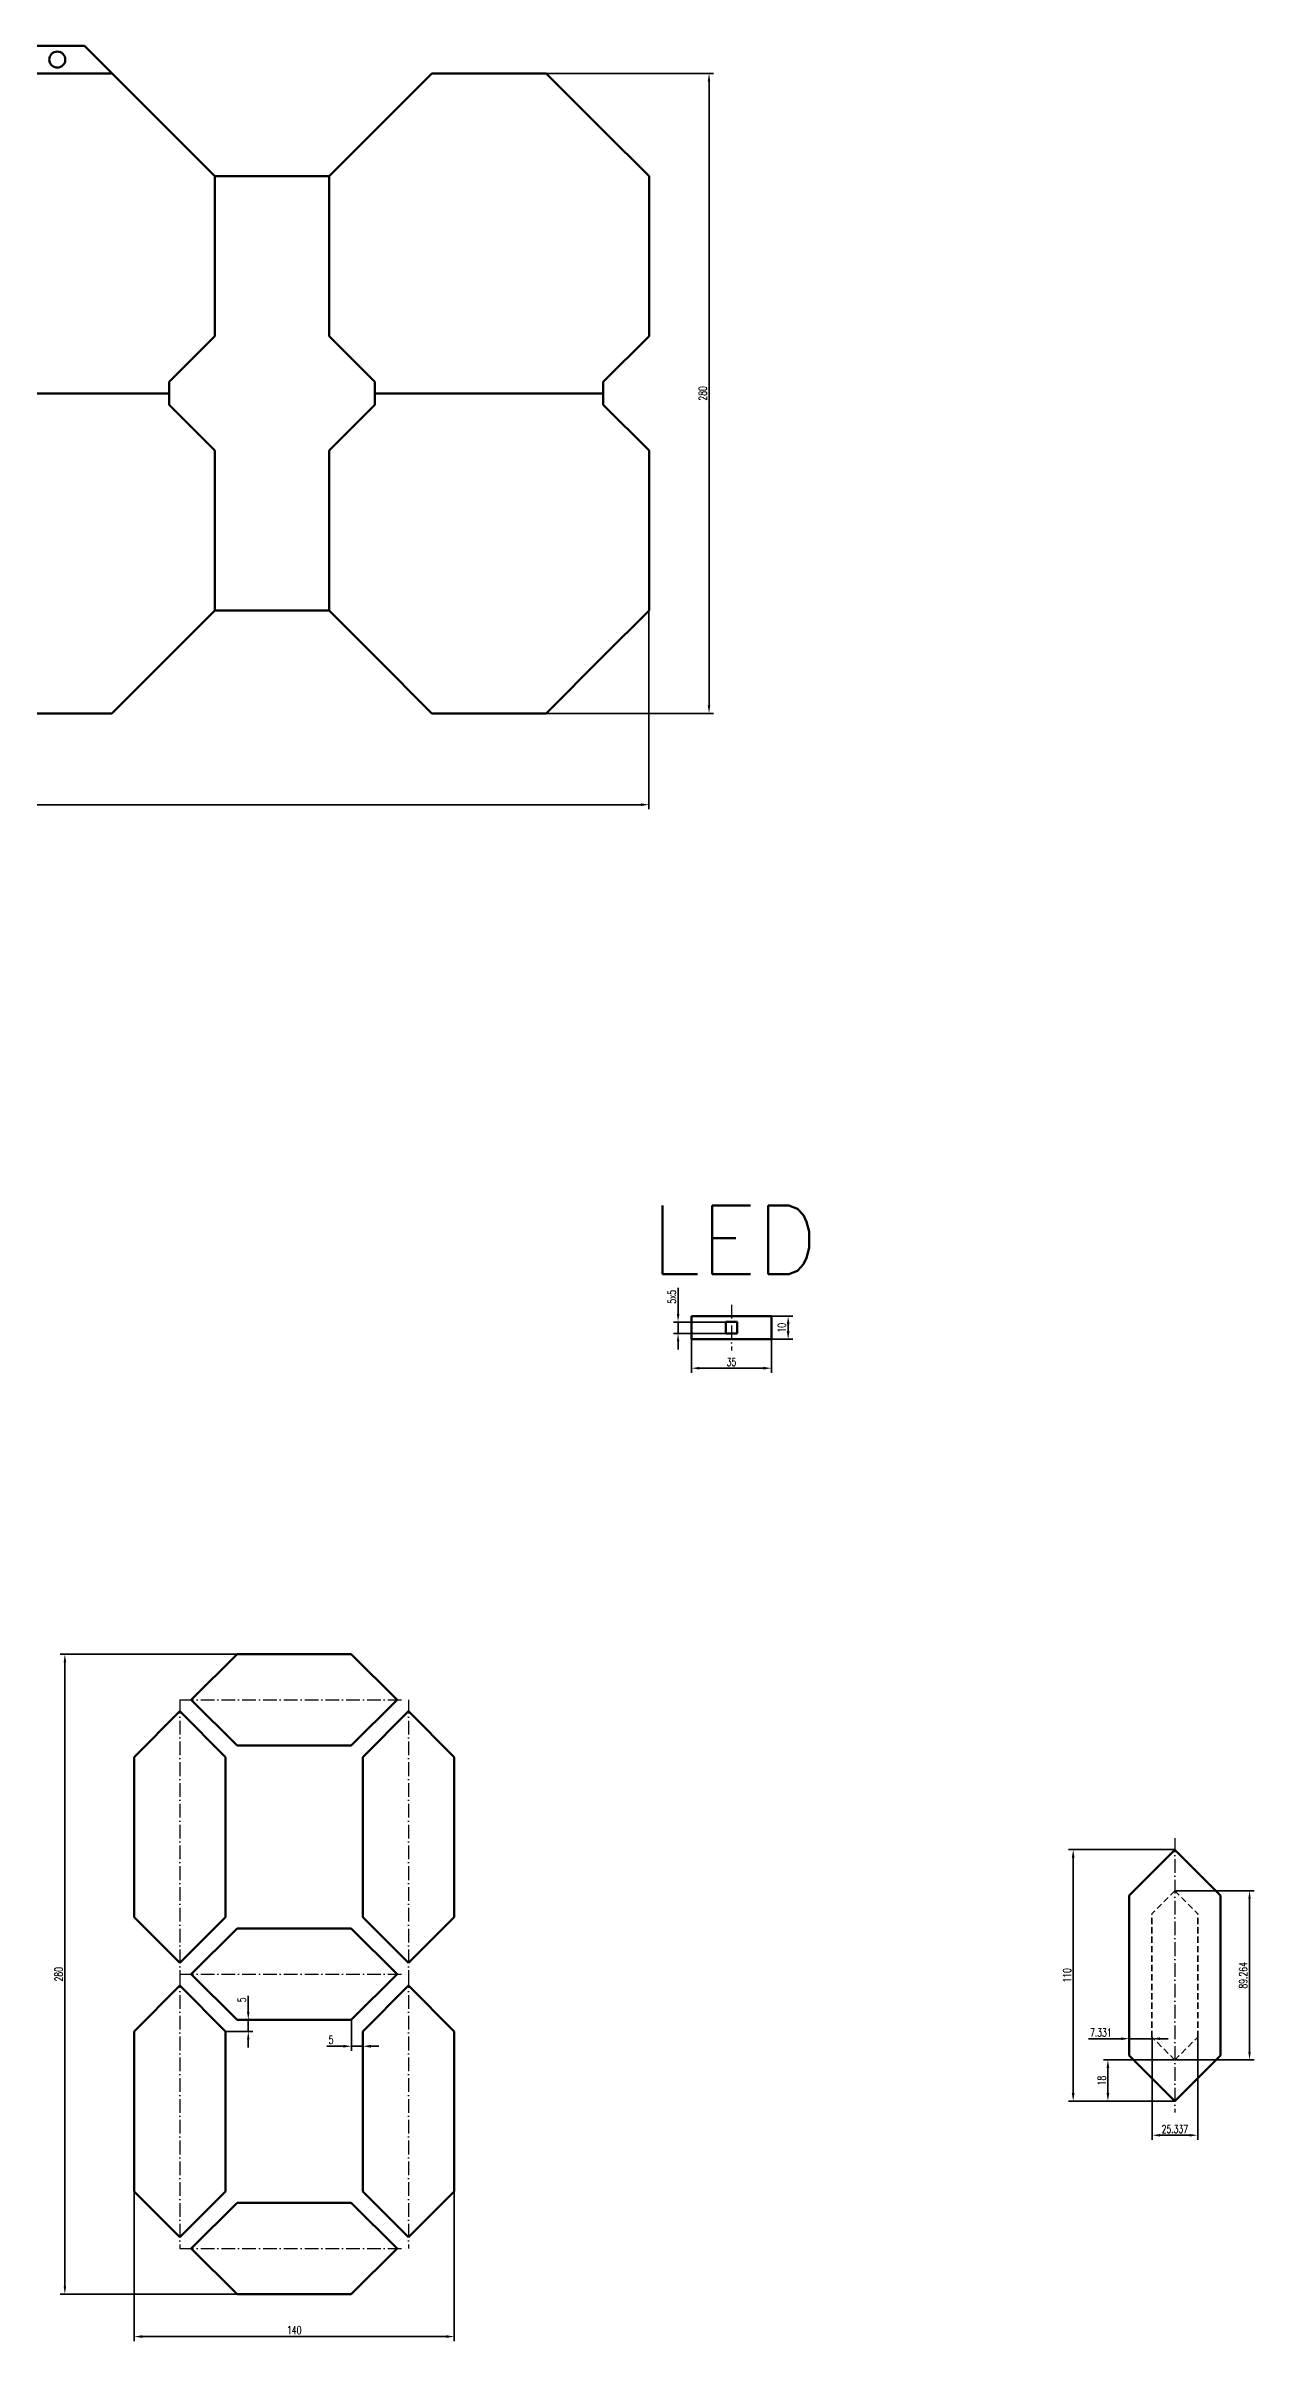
# Model space of a CAD drawing. Header units: millimetres. Extents: x 513 to 35053, y 163 to 55483.
# Drawn here: x 1065 to 1594, y 163 to 1167 of the extents above; entities that cross this region are included whole.
import ezdxf

# ---------------------------------------------------------------- set-up
doc = ezdxf.new("R2010")
doc.units = ezdxf.units.MM
doc.header["$LTSCALE"] = 10
doc.linetypes.add('ACAD_ISO10W100', pattern=[18, 12, -3, 0, -3])
doc.linetypes.add('HIDDEN', pattern=[0.375, 0.25, -0.125])
for name, color, linetype, lineweight in [('1_vidljiva', 7, 'Continuous', 50), ('3_simetrala', 4, 'ACAD_ISO10W100', 25), ('4_kota', 3, 'Continuous', 35), ('5_nevidljiva', 1, 'HIDDEN', 35), ('7_tekst', 6, 'Continuous', 35)]:
    doc.layers.add(name, color=color, linetype=linetype, lineweight=lineweight)
doc.styles.add('SIMPLEX8', font='simplex.shx', dxfattribs={"width": 0.7})
doc.styles.get("Standard").update_dxf_attribs({"font": 'romans.shx'})
doc.dimstyles.new('M_1_1', dxfattribs={"dimtxt": 3.5, "dimasz": 3.5, "dimexe": 2, "dimexo": 0, "dimgap": 1, "dimtad": 1, "dimdsep": 46, "dimtxsty": 'SIMPLEX8', "dimcen": 0, "dimclrd": 256, "dimclre": 256, "dimclrt": 6, "dimadec": 1, "dimazin": 2, "dimtfac": 1, "dimtmove": 0, "dimatfit": 0, "dimfxl": 1, "dimtolj": 1, "dimtzin": 0, "dimlwd": -1, "dimlwe": -1, "dimarcsym": 1})

# ---------------------------------------------------------------- blocks, each defined once
blk = doc.blocks.new('*D15')
at = {"layer": '4_kota', "ltscale": 0.05, "transparency": 16777216}
for p, q in [((1103.9, 228.2), (1103.9, 162.7)), ((1243.9, 228.2), (1243.9, 162.7)), ((1107.4, 164.7), (1240.4, 164.7))]:
    blk.add_line(p, q, dxfattribs=at)
for points in [[(1107.4, 165.3), (1107.4, 164.1), (1103.9, 164.7)], [(1240.4, 165.3), (1240.4, 164.1), (1243.9, 164.7)]]:
    blk.add_solid(points, dxfattribs=at)
at = {"layer": 'Defpoints', "color": 0, "ltscale": 0.05, "transparency": 16777216}
for p in [(1103.9, 228.2), (1243.9, 228.2), (1243.9, 164.7)]:
    blk.add_point(p, dxfattribs=at)
at = {"layer": '4_kota', "color": 6, "ltscale": 0.05, "transparency": 16777216, "insert": (1173.9, 167.5), "char_height": 3.5, "attachment_point": 5, "style": 'SIMPLEX8'}
blk.add_mtext('\\A1;140', dxfattribs=at)
blk = doc.blocks.new('*D16')
at = {"layer": '4_kota', "ltscale": 0.05, "transparency": 16777216}
for p, q in [((1148.9, 463.2), (1071.5, 463.2)), ((1073.5, 186.7), (1073.5, 459.7)), ((1148.9, 183.2), (1071.5, 183.2))]:
    blk.add_line(p, q, dxfattribs=at)
for points in [[(1073, 459.7), (1074.1, 459.7), (1073.5, 463.2)], [(1073, 186.7), (1074.1, 186.7), (1073.5, 183.2)]]:
    blk.add_solid(points, dxfattribs=at)
at = {"layer": 'Defpoints', "color": 0, "ltscale": 0.05, "transparency": 16777216}
for p in [(1073.5, 463.2), (1148.9, 463.2), (1148.9, 183.2)]:
    blk.add_point(p, dxfattribs=at)
at = {"layer": '4_kota', "color": 6, "ltscale": 0.05, "transparency": 16777216, "insert": (1070.8, 323.2), "char_height": 3.5, "attachment_point": 5, "rotation": 90, "style": 'SIMPLEX8'}
blk.add_mtext('\\A1;280', dxfattribs=at)
blk = doc.blocks.new('*D17')
at = {"layer": '4_kota', "ltscale": 0.05, "transparency": 16777216}
for p, q in [((1198.9, 303.2), (1198.9, 289.7)), ((1195.4, 291.7), (1188.2, 291.7)), ((1203.9, 291.7), (1198.9, 291.7)), ((1203.9, 298.2), (1203.9, 289.7)), ((1207.4, 291.7), (1210.9, 291.7))]:
    blk.add_line(p, q, dxfattribs=at)
for points in [[(1195.4, 292.3), (1195.4, 291.1), (1198.9, 291.7)], [(1207.4, 292.3), (1207.4, 291.1), (1203.9, 291.7)]]:
    blk.add_solid(points, dxfattribs=at)
at = {"layer": 'Defpoints', "color": 0, "ltscale": 0.05, "transparency": 16777216}
for p in [(1198.9, 303.2), (1198.9, 291.7), (1203.9, 298.2)]:
    blk.add_point(p, dxfattribs=at)
at = {"layer": '4_kota', "color": 6, "ltscale": 0.05, "transparency": 16777216, "insert": (1190, 294.5), "char_height": 3.5, "attachment_point": 5, "style": 'SIMPLEX8'}
blk.add_mtext('\\A1;5', dxfattribs=at)
blk = doc.blocks.new('*D18')
at = {"layer": '4_kota', "ltscale": 0.05, "transparency": 16777216}
for p, q in [((1153.8, 306.7), (1153.8, 313.8)), ((1148.9, 303.2), (1155.8, 303.2)), ((1153.8, 298.2), (1153.8, 303.2)), ((1143.9, 298.2), (1155.8, 298.2)), ((1153.8, 294.7), (1153.8, 291.2))]:
    blk.add_line(p, q, dxfattribs=at)
for points in [[(1153.2, 306.7), (1154.3, 306.7), (1153.8, 303.2)], [(1153.2, 294.7), (1154.3, 294.7), (1153.8, 298.2)]]:
    blk.add_solid(points, dxfattribs=at)
at = {"layer": 'Defpoints', "color": 0, "ltscale": 0.05, "transparency": 16777216}
for p in [(1148.9, 303.2), (1153.8, 303.2), (1143.9, 298.2)]:
    blk.add_point(p, dxfattribs=at)
at = {"layer": '4_kota', "color": 6, "ltscale": 0.05, "transparency": 16777216, "insert": (1151, 312), "char_height": 3.5, "attachment_point": 5, "rotation": 90, "style": 'SIMPLEX8'}
blk.add_mtext('\\A1;5', dxfattribs=at)
blk = doc.blocks.new('*D25')
at = {"layer": '4_kota', "ltscale": 0.05, "transparency": 16777216}
for p, q in [((549.1, 919.7), (549.1, 832.8)), ((1329.1, 919.7), (1329.1, 832.8)), ((552.6, 834.8), (1325.6, 834.8))]:
    blk.add_line(p, q, dxfattribs=at)
for points in [[(552.6, 835.4), (552.6, 834.2), (549.1, 834.8)], [(1325.6, 835.4), (1325.6, 834.2), (1329.1, 834.8)]]:
    blk.add_solid(points, dxfattribs=at)
at = {"layer": 'Defpoints', "color": 0, "ltscale": 0.05, "transparency": 16777216}
for p in [(549.1, 919.7), (1329.1, 919.7), (1329.1, 834.8)]:
    blk.add_point(p, dxfattribs=at)
at = {"layer": '4_kota', "color": 6, "ltscale": 0.05, "transparency": 16777216, "insert": (939.1, 837.5), "char_height": 3.5, "attachment_point": 5, "style": 'SIMPLEX8'}
blk.add_mtext('\\A1;780', dxfattribs=at)
blk = doc.blocks.new('*D27')
at = {"layer": '4_kota', "ltscale": 0.05, "transparency": 16777216}
for p, q in [((1284.1, 1154.7), (1357.4, 1154.7)), ((1355.4, 1151.2), (1355.4, 878.2)), ((1284.1, 874.7), (1357.4, 874.7))]:
    blk.add_line(p, q, dxfattribs=at)
for points in [[(1354.8, 1151.2), (1355.9, 1151.2), (1355.4, 1154.7)], [(1354.8, 878.2), (1355.9, 878.2), (1355.4, 874.7)]]:
    blk.add_solid(points, dxfattribs=at)
at = {"layer": 'Defpoints', "color": 0, "ltscale": 0.05, "transparency": 16777216}
for p in [(1284.1, 1154.7), (1284.1, 874.7), (1355.4, 874.7)]:
    blk.add_point(p, dxfattribs=at)
at = {"layer": '4_kota', "color": 6, "ltscale": 0.05, "transparency": 16777216, "insert": (1352.6, 1014.7), "char_height": 3.5, "attachment_point": 5, "rotation": 90, "style": 'SIMPLEX8'}
blk.add_mtext('\\A1;280', dxfattribs=at)
blk = doc.blocks.new('*D44')
at = {"layer": '4_kota', "ltscale": 0.05, "transparency": 16777216}
for p, q in [((1549.2, 295.7), (1549.2, 250.8)), ((1569.2, 295.7), (1569.2, 250.8)), ((1552.7, 252.8), (1565.7, 252.8))]:
    blk.add_line(p, q, dxfattribs=at)
for points in [[(1552.7, 253.3), (1552.7, 252.2), (1549.2, 252.8)], [(1565.7, 253.3), (1565.7, 252.2), (1569.2, 252.8)]]:
    blk.add_solid(points, dxfattribs=at)
at = {"layer": 'Defpoints', "color": 0, "ltscale": 0.05, "transparency": 16777216}
for p in [(1549.2, 295.7), (1569.2, 295.7), (1569.2, 252.8)]:
    blk.add_point(p, dxfattribs=at)
at = {"layer": '4_kota', "color": 6, "ltscale": 0.05, "transparency": 16777216, "insert": (1559.2, 255.5), "char_height": 3.5, "attachment_point": 5, "style": 'SIMPLEX8'}
blk.add_mtext('\\A1;25.337', dxfattribs=at)
blk = doc.blocks.new('*D45')
at = {"layer": '4_kota', "ltscale": 0.05, "transparency": 16777216}
for p, q in [((1559.2, 359.7), (1593.9, 359.7)), ((1591.9, 356.2), (1591.9, 289.2)), ((1559.2, 285.7), (1593.9, 285.7))]:
    blk.add_line(p, q, dxfattribs=at)
for points in [[(1591.3, 356.2), (1592.4, 356.2), (1591.9, 359.7)], [(1591.3, 289.2), (1592.4, 289.2), (1591.9, 285.7)]]:
    blk.add_solid(points, dxfattribs=at)
at = {"layer": 'Defpoints', "color": 0, "ltscale": 0.05, "transparency": 16777216}
for p in [(1559.2, 359.7), (1559.2, 285.7), (1591.9, 285.7)]:
    blk.add_point(p, dxfattribs=at)
at = {"layer": '4_kota', "color": 6, "ltscale": 0.05, "transparency": 16777216, "insert": (1589.1, 322.7), "char_height": 3.5, "attachment_point": 5, "rotation": 90, "style": 'SIMPLEX8'}
blk.add_mtext('\\A1;89.264', dxfattribs=at)
blk = doc.blocks.new('*D48')
at = {"layer": '4_kota', "ltscale": 0.05, "transparency": 16777216}
for p, q in [((1559.2, 285.7), (1527.9, 285.7)), ((1529.9, 282.2), (1529.9, 271.2)), ((1559.2, 267.7), (1527.9, 267.7))]:
    blk.add_line(p, q, dxfattribs=at)
for points in [[(1529.3, 282.2), (1530.5, 282.2), (1529.9, 285.7)], [(1529.3, 271.2), (1530.5, 271.2), (1529.9, 267.7)]]:
    blk.add_solid(points, dxfattribs=at)
at = {"layer": 'Defpoints', "color": 0, "ltscale": 0.05, "transparency": 16777216}
for p in [(1559.2, 285.7), (1529.9, 267.7), (1559.2, 267.7)]:
    blk.add_point(p, dxfattribs=at)
at = {"layer": '4_kota', "color": 6, "ltscale": 0.05, "transparency": 16777216, "insert": (1527.2, 276.7), "char_height": 3.5, "attachment_point": 5, "rotation": 90, "style": 'SIMPLEX8'}
blk.add_mtext('\\A1;18', dxfattribs=at)
blk = doc.blocks.new('*D49')
at = {"layer": '4_kota', "ltscale": 0.05, "transparency": 16777216}
for p, q in [((1535.7, 295), (1521.4, 295)), ((1539.2, 295.7), (1539.2, 293)), ((1549.2, 295), (1539.2, 295)), ((1549.2, 295.7), (1549.2, 293)), ((1552.7, 295), (1556.2, 295))]:
    blk.add_line(p, q, dxfattribs=at)
for points in [[(1535.7, 295.6), (1535.7, 294.4), (1539.2, 295)], [(1552.7, 295.6), (1552.7, 294.4), (1549.2, 295)]]:
    blk.add_solid(points, dxfattribs=at)
at = {"layer": 'Defpoints', "color": 0, "ltscale": 0.05, "transparency": 16777216}
for p in [(1539.2, 295.7), (1539.2, 295), (1549.2, 295.7)]:
    blk.add_point(p, dxfattribs=at)
at = {"layer": '4_kota', "color": 6, "ltscale": 0.05, "transparency": 16777216, "insert": (1526.8, 297.7), "char_height": 3.5, "attachment_point": 5, "style": 'SIMPLEX8'}
blk.add_mtext('\\A1;7.331', dxfattribs=at)
blk = doc.blocks.new('*D53')
at = {"layer": '4_kota', "ltscale": 0.05, "transparency": 16777216}
for p, q in [((1347.7, 601), (1347.7, 586.3)), ((1382.7, 601), (1382.7, 586.3)), ((1351.2, 588.3), (1379.2, 588.3))]:
    blk.add_line(p, q, dxfattribs=at)
for points in [[(1351.2, 588.9), (1351.2, 587.7), (1347.7, 588.3)], [(1379.2, 588.9), (1379.2, 587.7), (1382.7, 588.3)]]:
    blk.add_solid(points, dxfattribs=at)
at = {"layer": 'Defpoints', "color": 0, "ltscale": 0.05, "transparency": 16777216}
for p in [(1347.7, 601), (1382.7, 601), (1382.7, 588.3)]:
    blk.add_point(p, dxfattribs=at)
at = {"layer": '4_kota', "color": 6, "ltscale": 0.05, "transparency": 16777216, "insert": (1365.2, 591), "char_height": 3.5, "attachment_point": 5, "style": 'SIMPLEX8'}
blk.add_mtext('\\A1;35', dxfattribs=at)
blk = doc.blocks.new('*D54')
at = {"layer": '4_kota', "ltscale": 0.05, "transparency": 16777216}
for p, q in [((1382.7, 611), (1392, 611)), ((1390, 607.5), (1390, 604.5)), ((1382.7, 601), (1392, 601))]:
    blk.add_line(p, q, dxfattribs=at)
for points in [[(1389.4, 607.5), (1390.6, 607.5), (1390, 611)], [(1389.4, 604.5), (1390.6, 604.5), (1390, 601)]]:
    blk.add_solid(points, dxfattribs=at)
at = {"layer": 'Defpoints', "color": 0, "ltscale": 0.05, "transparency": 16777216}
for p in [(1382.7, 611), (1382.7, 601), (1390, 601)]:
    blk.add_point(p, dxfattribs=at)
at = {"layer": '4_kota', "color": 6, "ltscale": 0.05, "transparency": 16777216, "insert": (1387.2, 606), "char_height": 3.5, "attachment_point": 5, "rotation": 90, "style": 'SIMPLEX8'}
blk.add_mtext('\\A1;10', dxfattribs=at)
blk = doc.blocks.new('*D58')
at = {"layer": '4_kota', "ltscale": 0.05, "transparency": 16777216}
for p, q in [((1341.8, 612), (1341.8, 623.5)), ((1362.7, 608.5), (1339.8, 608.5)), ((1362.7, 603.5), (1339.8, 603.5)), ((1341.8, 603.5), (1341.8, 608.5)), ((1341.8, 600), (1341.8, 596.5))]:
    blk.add_line(p, q, dxfattribs=at)
for points in [[(1341.3, 612), (1342.4, 612), (1341.8, 608.5)], [(1341.3, 600), (1342.4, 600), (1341.8, 603.5)]]:
    blk.add_solid(points, dxfattribs=at)
at = {"layer": 'Defpoints', "color": 0, "ltscale": 0.05, "transparency": 16777216}
for p in [(1341.8, 608.5), (1362.7, 608.5), (1362.7, 603.5)]:
    blk.add_point(p, dxfattribs=at)
at = {"layer": '4_kota', "color": 6, "ltscale": 0.05, "transparency": 16777216, "insert": (1339.1, 619.5), "char_height": 3.5, "attachment_point": 5, "rotation": 90, "style": 'SIMPLEX8'}
blk.add_mtext('\\A1;5x5', dxfattribs=at)
blk = doc.blocks.new('*D61')
at = {"layer": '4_kota', "ltscale": 0.05, "transparency": 16777216}
for p, q in [((1559.2, 377.7), (1512.7, 377.7)), ((1514.7, 374.2), (1514.7, 271.2)), ((1559.2, 267.7), (1512.7, 267.7))]:
    blk.add_line(p, q, dxfattribs=at)
for points in [[(1514.1, 374.2), (1515.3, 374.2), (1514.7, 377.7)], [(1514.1, 271.2), (1515.3, 271.2), (1514.7, 267.7)]]:
    blk.add_solid(points, dxfattribs=at)
at = {"layer": 'Defpoints', "color": 0, "ltscale": 0.05, "transparency": 16777216}
for p in [(1559.2, 377.7), (1514.7, 267.7), (1559.2, 267.7)]:
    blk.add_point(p, dxfattribs=at)
at = {"layer": '4_kota', "color": 6, "ltscale": 0.05, "transparency": 16777216, "insert": (1512, 322.7), "char_height": 3.5, "attachment_point": 5, "rotation": 90, "style": 'SIMPLEX8'}
blk.add_mtext('\\A1;110', dxfattribs=at)

msp = doc.modelspace()

# ---------------------------------------------------------------- linework, layer by layer
at = {"layer": '1_vidljiva', "ltscale": 0.05}
for p, q in [((1056.116, 1166.715), (1082.116, 1166.715)), ((1082.116, 1166.715), (1119.116, 1129.715)), ((1044.116, 1154.715), (1094.116, 1154.715)), ((1234.116, 1154.715), (1214.116, 1134.715)), ((1234.116, 1154.715), (1284.116, 1154.715)), ((1284.116, 1154.715), (1309.116, 1129.715)), ((1189.116, 1109.715), (1214.116, 1134.715)), ((1139.116, 1109.715), (1119.116, 1129.715)), ((1329.116, 1109.715), (1309.116, 1129.715)), ((1139.116, 1039.715), (1139.116, 1109.715)), ((1139.116, 1109.715), (1189.116, 1109.715)), ((1189.116, 1039.715), (1189.116, 1109.715)), ((1329.116, 1039.715), (1329.116, 1109.715)), ((1139.116, 1039.715), (1119.116, 1019.715)), ((1189.116, 1039.715), (1209.116, 1019.715)), ((1329.116, 1039.715), (1309.116, 1019.715)), ((1019.116, 1014.715), (1119.116, 1014.715)), ((1119.116, 1019.715), (1119.116, 1009.715)), ((1209.116, 1019.715), (1209.116, 1009.715)), ((1209.116, 1014.715), (1309.116, 1014.715)), ((1309.116, 1019.715), (1309.116, 1009.715)), ((1139.116, 989.715), (1119.116, 1009.715)), ((1189.116, 989.715), (1209.116, 1009.715)), ((1329.116, 989.715), (1309.116, 1009.715)), ((1139.116, 919.715), (1139.116, 989.715)), ((1189.116, 919.715), (1189.116, 989.715)), ((1329.116, 919.715), (1329.116, 989.715)), ((1139.116, 919.715), (1119.116, 899.715)), ((1189.116, 919.715), (1139.116, 919.715)), ((1189.116, 919.715), (1209.116, 899.715)), ((1329.116, 919.715), (1309.116, 899.715)), ((1094.116, 874.715), (1119.116, 899.715)), ((1234.116, 874.715), (1209.116, 899.715)), ((1284.116, 874.715), (1309.116, 899.715)), ((1044.116, 874.715), (1094.116, 874.715)), ((1234.116, 874.715), (1284.116, 874.715)), ((1347.663, 611.028), (1382.663, 611.028)), ((1347.663, 601.028), (1347.663, 611.028)), ((1365.163, 608.528), (1362.663, 608.528)), ((1362.663, 608.528), (1362.663, 603.528)), ((1362.663, 603.528), (1367.663, 603.528)), ((1367.663, 608.528), (1365.163, 608.528)), ((1367.663, 603.528), (1367.663, 608.528)), ((1382.663, 611.028), (1382.663, 601.028)), ((1382.663, 601.028), (1347.663, 601.028)), ((1148.851, 463.209), (1128.851, 443.209)), ((1148.851, 463.209), (1198.851, 463.209)), ((1198.851, 463.209), (1218.851, 443.209)), ((1148.851, 423.209), (1128.851, 443.209)), ((1198.851, 423.209), (1218.851, 443.209)), ((1103.851, 418.209), (1123.851, 438.209)), ((1143.851, 418.209), (1123.851, 438.209)), ((1203.851, 418.209), (1223.851, 438.209)), ((1243.851, 418.209), (1223.851, 438.209)), ((1148.851, 423.209), (1198.851, 423.209)), ((1103.851, 348.209), (1103.851, 418.209)), ((1143.851, 348.209), (1143.851, 418.209)), ((1203.851, 348.209), (1203.851, 418.209)), ((1243.851, 348.209), (1243.851, 418.209)), ((1539.181, 357.667), (1559.181, 377.667)), ((1579.181, 357.667), (1559.181, 377.667)), ((1539.181, 287.667), (1539.181, 357.667)), ((1579.181, 287.667), (1579.181, 357.667)), ((1103.851, 348.209), (1123.851, 328.209)), ((1143.851, 348.209), (1123.851, 328.209)), ((1148.851, 343.209), (1128.851, 323.209)), ((1148.851, 343.209), (1198.851, 343.209)), ((1198.851, 343.209), (1218.851, 323.209)), ((1203.851, 348.209), (1223.851, 328.209)), ((1243.851, 348.209), (1223.851, 328.209)), ((1148.851, 303.209), (1128.851, 323.209)), ((1198.851, 303.209), (1218.851, 323.209)), ((1103.851, 298.209), (1123.851, 318.209)), ((1143.851, 298.209), (1123.851, 318.209)), ((1203.851, 298.209), (1223.851, 318.209)), ((1243.851, 298.209), (1223.851, 318.209)), ((1148.851, 303.209), (1198.851, 303.209)), ((1103.851, 228.209), (1103.851, 298.209)), ((1143.851, 228.209), (1143.851, 298.209)), ((1203.851, 228.209), (1203.851, 298.209)), ((1243.851, 228.209), (1243.851, 298.209)), ((1539.181, 287.667), (1559.181, 267.667)), ((1579.181, 287.667), (1559.181, 267.667)), ((1103.851, 228.209), (1123.851, 208.209)), ((1143.851, 228.209), (1123.851, 208.209)), ((1148.851, 223.209), (1128.851, 203.209)), ((1148.851, 223.209), (1198.851, 223.209)), ((1198.851, 223.209), (1218.851, 203.209)), ((1203.851, 228.209), (1223.851, 208.209)), ((1243.851, 228.209), (1223.851, 208.209)), ((1148.851, 183.209), (1128.851, 203.209)), ((1198.851, 183.209), (1218.851, 203.209)), ((1148.851, 183.209), (1198.851, 183.209))]:
    msp.add_line(p, q, dxfattribs=at)
msp.add_circle((1070.222, 1160.715), 3.5, dxfattribs=at)
at = {"layer": '3_simetrala', "ltscale": 0.05}
for p, q in [((1365.163, 616.028), (1365.163, 596.028)), ((1123.851, 443.209), (1223.851, 443.209)), ((1123.851, 443.209), (1123.851, 323.209)), ((1223.851, 443.209), (1223.851, 323.209)), ((1559.181, 382.667), (1559.181, 262.667)), ((1123.851, 323.209), (1123.851, 203.209)), ((1123.851, 323.209), (1223.851, 323.209)), ((1223.851, 323.209), (1223.851, 203.209)), ((1123.851, 203.209), (1223.851, 203.209))]:
    msp.add_line(p, q, dxfattribs=at)
at = {"layer": '5_nevidljiva', "ltscale": 1.1}
for p, q in [((1559.181, 359.667), (1549.181, 349.667)), ((1559.181, 359.667), (1569.181, 349.667)), ((1549.181, 295.667), (1549.181, 349.667)), ((1569.181, 295.667), (1569.181, 349.667)), ((1559.181, 285.667), (1549.181, 295.667)), ((1559.181, 285.667), (1569.181, 295.667))]:
    msp.add_line(p, q, dxfattribs=at)

# ---------------------------------------------------------------- texts
at = {"layer": '7_tekst', "ltscale": 0.05, "insert": (1329.814, 659.48), "char_height": 30, "attachment_point": 1}
msp.add_mtext_dynamic_manual_height_columns('LED', width=712.41185, gutter_width=150, heights=[0], dxfattribs=at)

# ---------------------------------------------------------------- dimensions: what is measured, and where the dimension line sits
at = {"layer": '4_kota', "ltscale": 0.05}
for base, p1, p2, picture, middle in [((1355.361, 874.715), (1284.116, 1154.715), (1284.116, 874.715), '*D27', (1352.611, 1014.715)), ((1389.994, 601.028), (1382.663, 611.028), (1382.663, 601.028), '*D54', (1387.244, 606.028)), ((1073.543, 463.209), (1148.851, 183.209), (1148.851, 463.209), '*D16', (1070.793, 323.209)), ((1514.701, 267.667), (1559.181, 377.667), (1559.181, 267.667), '*D61', (1511.951, 322.667)), ((1153.759, 303.209), (1143.851, 298.209), (1148.851, 303.209), '*D18', (1151.009, 312.026)), ((1529.923, 267.667), (1559.181, 285.667), (1559.181, 267.667), '*D48', (1527.173, 276.667))]:
    dim = msp.add_linear_dim(base=base, p1=p1, p2=p2, angle=90, dimstyle='M_1_1', dxfattribs=at)
    dim.commit()
    dim.dimension.update_dxf_attribs({"geometry": picture, "text_midpoint": middle})
for base, p1, p2, picture, middle in [((1329.116, 834.775), (549.116, 919.715), (1329.116, 919.715), '*D25', (939.116, 837.525)), ((1198.851, 291.713), (1203.851, 298.209), (1198.851, 303.209), '*D17', (1190.034, 294.463)), ((1243.851, 164.723), (1103.851, 228.209), (1243.851, 228.209), '*D15', (1173.851, 167.473))]:
    dim = msp.add_linear_dim(base=base, p1=p1, p2=p2, dimstyle='M_1_1', dxfattribs=at)
    dim.commit()
    dim.dimension.update_dxf_attribs({"geometry": picture, "text_midpoint": middle})
dim = msp.add_linear_dim(base=(1341.834, 608.528), p1=(1362.663, 603.528), p2=(1362.663, 608.528), angle=90, text='5x5', dimstyle='M_1_1', dxfattribs=at)
dim.commit()
dim.dimension.update_dxf_attribs({"geometry": '*D58', "text_midpoint": (1339.084, 619.503)})
dim = msp.add_linear_dim(base=(1382.663, 588.295), p1=(1347.663, 601.028), p2=(1382.663, 601.028), dimstyle='M_1_1', dxfattribs=at)
dim.commit()
dim.dimension.update_dxf_attribs({"geometry": '*D53', "text_midpoint": (1365.163, 588.295), "dimtype": 160})
dim = msp.add_linear_dim(base=(1591.866, 285.667), p1=(1559.181, 359.667), p2=(1559.181, 285.667), angle=90, text='89.264', dimstyle='M_1_1', override={"dimgap": 1, "dimtol": 0, "dimlim": 0, "dimtm": 0}, dxfattribs=at)
dim.commit()
dim.dimension.update_dxf_attribs({"geometry": '*D45', "text_midpoint": (1589.116, 322.667)})
for base, p2, text, picture, middle in [((1539.181, 294.987), (1539.181, 295.667), '7.331', '*D49', (1526.806, 297.737)), ((1569.181, 252.763), (1569.181, 295.667), '25.337', '*D44', (1559.181, 255.513))]:
    dim = msp.add_linear_dim(base=base, p1=(1549.181, 295.667), p2=p2, text=text, dimstyle='M_1_1', dxfattribs=at)
    dim.commit()
    dim.dimension.update_dxf_attribs({"geometry": picture, "text_midpoint": middle})

doc.saveas('drawing.dxf')
